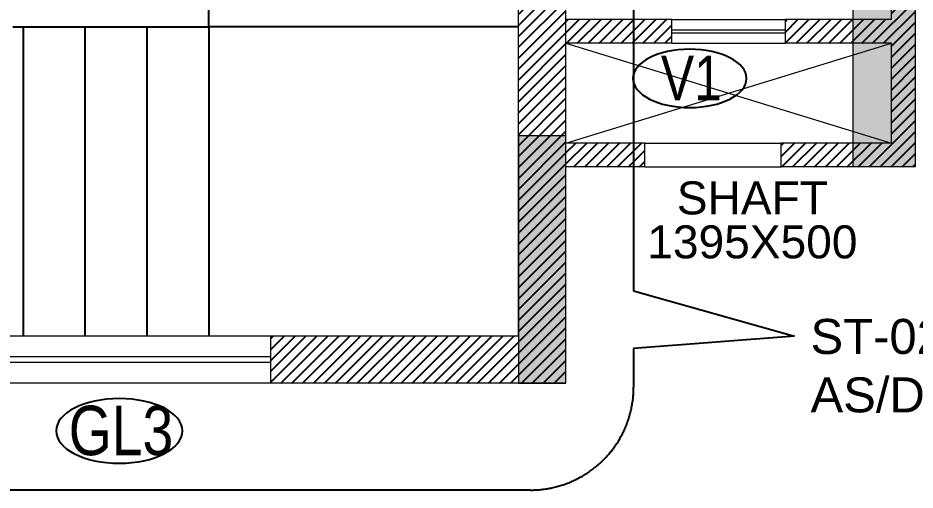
# Model space of a CAD drawing. Header units: millimetres. Extents: x 1123469 to 1752051, y -126924 to 196924.
# Drawn here: x 1273321 to 1277671, y 142085 to 144376 of the extents above; entities that cross this region are included whole.
import ezdxf
from ezdxf.enums import TextEntityAlignment as Align

# ---------------------------------------------------------------- set-up
doc = ezdxf.new("R2010")
doc.units = ezdxf.units.MM
doc.header["$LTSCALE"] = 500
doc.header["$MEASUREMENT"] = 0
doc.linetypes.add('CENTER', pattern=[2, 1.25, -0.25, 0.25, -0.25])
doc.linetypes.add('HIDDEN', pattern=[0.375, 0.25, -0.125])
doc.layers.add('A-TAG', color=7, linetype='Continuous', true_color=0xef00ef)
doc.layers.add('STAIR', color=7, linetype='Continuous', true_color=0x3f4f7f)
for name, color, linetype in [('AHC-A-FURNITURE', 2, 'Continuous'), ('COLUMN', 1, 'Continuous'), ('TEXT-DW-NO', 7, 'Continuous'), ('TEXT-RM NAME', 6, 'Continuous')]:
    doc.layers.add(name, color=color, linetype=linetype)
for name, color, linetype, lineweight in [('CILL', 8, 'Continuous', 13), ('TILE', 252, 'Continuous', 13), ('Wall', 2, 'Continuous', 15), ('WIN', 144, 'Continuous', 15)]:
    doc.layers.add(name, color=color, linetype=linetype, lineweight=lineweight)
doc.styles.get("Standard").update_dxf_attribs({"font": 'arial.ttf'})
pattern_1 = [(45, (1045444.4, 514263.1), (-26.5165043, 26.5165043), [])]

# ---------------------------------------------------------------- blocks, each defined once
blk = doc.blocks.new('TAG')
at = {"linetype": 'Continuous', "extrusion": (0, 0, -1)}
blk.add_ellipse((0, 0), major_axis=(319.1, 0), ratio=0.512885, dxfattribs=at)
at = {"width": 0.8}
blk.add_attdef('TAG', text='', height=177.2, dxfattribs=at).set_placement((9, 2.3), align=Align.MIDDLE_CENTER)

msp = doc.modelspace()

# ---------------------------------------------------------------- hatches: boundary and pattern name
at = {"layer": 'AHC-A-FURNITURE', "ltscale": 50, "true_color": 0xff0000}
h = msp.add_hatch(dxfattribs=at)
h.set_pattern_fill('ANSI31', color=1, scale=300)
h.set_pattern_definition(pattern_1)
h.paths.add_polyline_path([(1275978.4, 146908.6), (1275748.4, 146908.6), (1275748.4, 142833.3), (1274547.4, 142833.3), (1274547.4, 142603.5), (1275978.4, 142603.5)])
at = {"layer": 'AHC-A-FURNITURE', "ltscale": 50, "true_color": 0x0000ff}
h = msp.add_hatch(dxfattribs=at)
h.set_pattern_fill('ANSI31', color=5, scale=300)
h.set_pattern_definition(pattern_1)
h.paths.add_polyline_path([(1277671.4, 146908.6), (1277298.4, 146908.6), (1277298.4, 146814.9), (1277298.4, 146793.6), (1277556.4, 146793.6), (1277556.4, 144368.6), (1277042.4, 144368.6), (1277042.4, 144253.6), (1277556.4, 144253.6), (1277556.4, 143768.6), (1277021.4, 143768.6), (1277021.4, 143653.6), (1277671.4, 143653.6)])
h = msp.add_hatch(dxfattribs=at)
h.set_pattern_fill('ANSI31', color=5, scale=300)
h.set_pattern_definition(pattern_1)
h.paths.add_polyline_path([(1276492.4, 144368.6), (1275978.4, 144368.6), (1275978.4, 144253.6), (1276492.4, 144253.6)])
h.paths.add_polyline_path([(1276361.4, 143768.6), (1275978.4, 143768.6), (1275978.4, 143653.6), (1276361.4, 143653.6)])
at = {"layer": 'COLUMN', "lineweight": 20, "true_color": 0x969696}
for points in [[(1277371.4, 144453.6), (1277671.4, 144453.6), (1277671.4, 143653.6), (1277371.4, 143653.6)], [(1275748.4, 142603.5), (1275978.4, 142603.5), (1275978.4, 143803.5), (1275748.4, 143803.5)]]:
    msp.add_hatch(color=252, dxfattribs=at).paths.add_polyline_path(points)

# ---------------------------------------------------------------- linework, layer by layer
at = {"layer": 'A-TAG', "linetype": 'HIDDEN', "ltscale": 100}
msp.add_lwpolyline([(1276306.9, 142771.7), (1276306.9, 142584.9, -0.414214), (1275806.9, 142084.9), (1271819.2, 142084.9, -0.414214), (1271319.2, 142584.9), (1271319.2, 146762.5, -0.414214), (1271819.2, 147262.5), (1275806.9, 147262.5, -0.414214), (1276306.9, 146762.5), (1276306.9, 143051.1), (1277086.3, 142831.8), (1276306.9, 142771.7)], format="xyb", dxfattribs=at)
at = {"layer": 'CILL'}
for p, q in [((1276361.4, 143768.6), (1277021.4, 143768.6)), ((1276361.4, 143653.6), (1277021.4, 143653.6))]:
    msp.add_line(p, q, dxfattribs=at)
at = {"layer": 'COLUMN', "lineweight": 20}
for points in [[(1277371.4, 144453.6), (1277671.4, 144453.6), (1277671.4, 143653.6), (1277371.4, 143653.6)], [(1275748.4, 142603.5), (1275978.4, 142603.5), (1275978.4, 143803.5), (1275748.4, 143803.5)]]:
    msp.add_lwpolyline(points, close=True, dxfattribs=at)
at = {"layer": 'STAIR', "color": 252, "linetype": 'HIDDEN', "ltscale": 100}
for p, q in [((1274246.4, 144333.5), (1274246.4, 144933.5)), ((1273296.4, 144333.5), (1274246.4, 144333.5)), ((1273346.4, 144333.5), (1273346.4, 142833.3)), ((1273646.4, 144333.5), (1273646.4, 142833.3)), ((1273946.4, 144333.5), (1273946.4, 142833.3)), ((1275746.4, 144333.5), (1274246.4, 144333.5)), ((1274246.4, 144333.5), (1274246.4, 142833.3))]:
    msp.add_line(p, q, dxfattribs=at)
at = {"layer": 'TILE', "linetype": 'HIDDEN', "ltscale": 45}
for p, q in [((1275978.4, 143768.6), (1277556.4, 144253.6)), ((1275978.4, 144252.9), (1277556.4, 143768.6))]:
    msp.add_line(p, q, dxfattribs=at)
at = {"layer": 'Wall', "linetype": 'Continuous'}
for p, q in [((1275748.4, 142833.3), (1275748.4, 146908.6)), ((1275978.4, 142603.5), (1275978.4, 146908.6))]:
    msp.add_line(p, q, dxfattribs=at)
at = {"layer": 'Wall'}
for p, q in [((1277556.4, 144368.6), (1277556.4, 146793.6)), ((1276492.4, 144368.6), (1275978.4, 144368.6)), ((1276492.4, 144253.6), (1276492.4, 144368.6)), ((1277042.4, 144253.6), (1277042.4, 144368.6)), ((1277556.4, 144368.6), (1277042.4, 144368.6)), ((1276492.4, 144253.6), (1275978.4, 144253.6)), ((1277556.4, 144253.6), (1277042.4, 144253.6)), ((1277556.4, 143768.6), (1277556.4, 144253.6)), ((1276361.4, 143768.6), (1275978.4, 143768.6)), ((1276361.4, 143653.6), (1276361.4, 143768.6)), ((1277021.4, 143653.6), (1277021.4, 143768.6)), ((1277556.4, 143768.6), (1277021.4, 143768.6)), ((1276361.4, 143653.6), (1275978.4, 143653.6)), ((1277671.4, 143653.6), (1277021.4, 143653.6)), ((1274547.4, 142603.5), (1274547.4, 142833.3)), ((1274547.4, 142833.3), (1275748.4, 142833.3)), ((1275978.4, 142603.5), (1274547.4, 142603.5))]:
    msp.add_line(p, q, dxfattribs=at)
at = {"layer": 'WIN'}
for p, q in [((1276492.4, 144368.6), (1277042.4, 144368.6)), ((1276492.4, 144253.6), (1277042.4, 144253.6)), ((1272997.4, 142833.3), (1274547.4, 142833.3)), ((1272997.4, 142733.3), (1274547.4, 142733.3)), ((1274547.4, 142703.8), (1272997.4, 142703.8)), ((1274547.4, 142603.8), (1272997.4, 142603.8))]:
    msp.add_line(p, q, dxfattribs=at)
at = {"layer": 'WIN', "linetype": 'HIDDEN', "ltscale": 50}
for p, q in [((1276492.4, 144318.6), (1277042.4, 144318.6)), ((1276492.4, 144303.6), (1277042.4, 144303.6))]:
    msp.add_line(p, q, dxfattribs=at)

# ---------------------------------------------------------------- block references
at = {"layer": 'TEXT-DW-NO', "linetype": 'CENTER'}
ref = msp.add_blockref('TAG', (1276578.8, 144082.4), dxfattribs=dict(at, xscale=0.864, yscale=0.864, zscale=0.864))
ref.add_attrib('TAG', 'V1', dxfattribs={"layer": '0', "height": 216, "width": 0.8}).set_placement((1276586.6, 144084.5), align=Align.MIDDLE_CENTER)
ref = msp.add_blockref('TAG', (1273812.6, 142371.9), dxfattribs=dict(at, xscale=0.96, yscale=0.96, zscale=0.96))
ref.add_attrib('TAG', 'GL3', dxfattribs={"layer": '0', "height": 240, "width": 0.8}).set_placement((1273821.2, 142374.1), align=Align.MIDDLE_CENTER)

# ---------------------------------------------------------------- texts
at = {"layer": 'TEXT-RM NAME'}
for s, insert, char_height, width, attachment_point in [('\\pxsm0.8,qc;SHAFT\\P1395X500', (1275488.1, 143207), 160, 2788.93, 7), ('ST-02 \\PAS/DETAIL', (1277164.6, 142915.3), 170, 5857.821, 1)]:
    msp.add_mtext(s, dxfattribs=dict(at, insert=insert, char_height=char_height, width=width, attachment_point=attachment_point))

doc.saveas('drawing.dxf')
